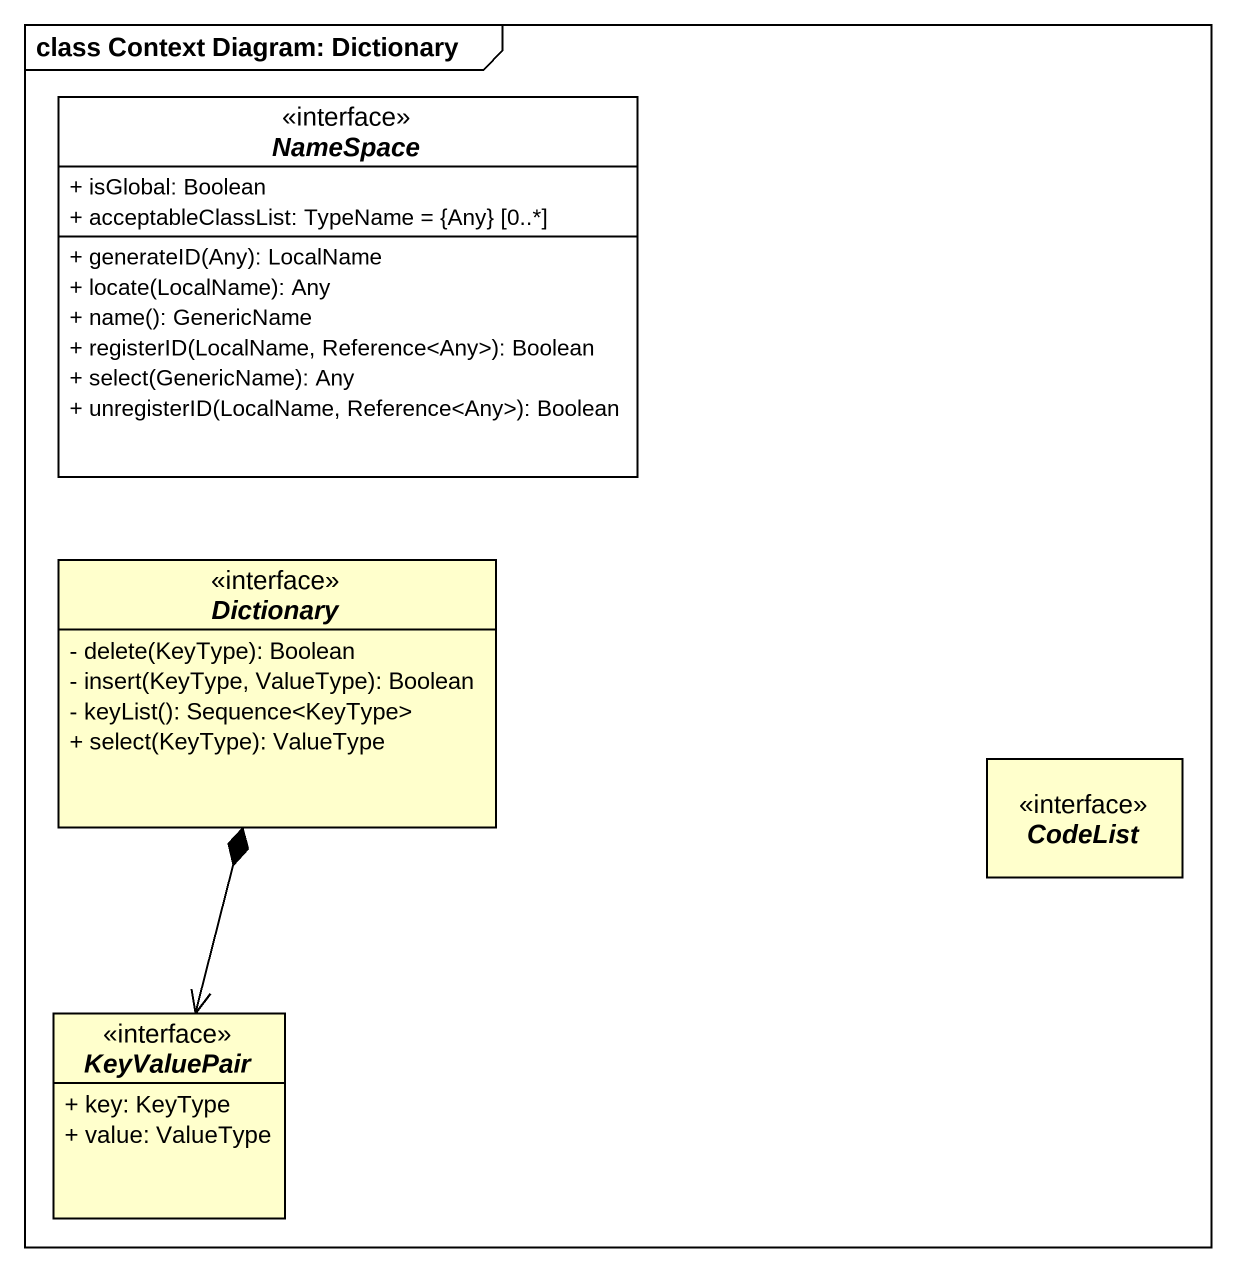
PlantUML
@startuml
mainframe class Context Diagram: Dictionary
hide circle
hide empty members
skinparam classAttributeIconSize 0
interface "NameSpace" as NameSpace_ #FFFFFF {
  + isGlobal: Boolean
  + acceptableClassList: TypeName = {Any} [0..*]
  + generateID(Any): LocalName
  + locate(LocalName): Any
  + name(): GenericName
  + registerID(LocalName, Reference<Any>): Boolean
  + select(GenericName): Any
  + unregisterID(LocalName, Reference<Any>): Boolean
}
interface Dictionary {
  - delete(KeyType): Boolean
  - insert(KeyType, ValueType): Boolean
  - keyList(): Sequence<KeyType>
  + select(KeyType): ValueType
}
interface CodeList
interface KeyValuePair {
  + key: KeyType
  + value: ValueType
}
KeyValuePair <-up-* Dictionary
@enduml
